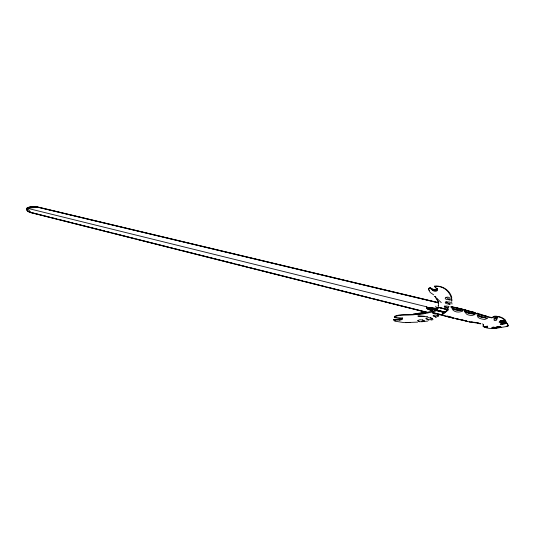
<?xml version="1.0" encoding="UTF-8"?>
<svg xmlns="http://www.w3.org/2000/svg" width="535" height="535" viewBox="0 0 535 535"><rect width="100%" height="100%" fill="white"/><g stroke="black" fill="none" stroke-linecap="round" stroke-linejoin="round"><path stroke-width="0.8" d="M438.687 302.663L37.764 206.965A8.506 3.812 0.1 0 0 27.171 207.921L27.171 208.215A8.506 3.812 0.1 0 0 31.104 212.736L427.793 312.721M402.086 317.924L400.287 318.693L393.807 319.482L393.807 319.883L394.736 321.134L404.085 322.625L417.641 322.123M424.971 311.791L422.663 312.4A37.998 10.138 -7.1 0 1 415.381 313.818C408.673 315.697 401.437 313.457 394.823 316.212L394.322 317.469L400.621 317.91L401.852 318.412L402.34 319.362L400.287 320.124L393.807 319.883L401.016 319.462L402.34 318.686L402.22 318.071M399.484 320.124L399.484 318.827M426.569 306.401L426.589 308.24L427.552 309.19A4.554 2.04 0.1 0 0 428.816 309.645C430.287 310.039 433.103 310.929 432.414 312.942L441.85 315.255L448.597 309.712L439.161 307.391L435.416 308.213L431.043 307.819A4.554 2.04 0.1 0 0 429.498 307.585L426.569 307.906L445.227 312.48M433.029 311.664L431.625 310.38L428.803 309.337A3.819 1.712 0.1 0 1 428.033 309.029L427.271 308.227M435.557 308.327L439.309 307.578L447.755 309.798L444.933 312.119L427.826 307.919L429.465 307.705A3.819 1.712 0.1 0 1 430.454 307.832M429.123 309.424L428.803 309.19A3.819 1.712 0.1 0 1 428.033 308.882L427.819 308.762M447.755 309.798L439.309 307.725L434.748 308.501L430.795 307.906L433.932 308.334M451.801 297.527C449.848 290.037 441.803 285.209 434.433 286.078L437.536 290.003C436.914 292.056 433.651 291.388 432.4 290.231L432.407 289.074L430.18 287.583L428.849 288.231L428.535 289.034L429.431 290.719M432.414 312.942L432.414 311.437M444.378 312.427L441.556 314.888L433.116 312.674L441.556 314.74L444.378 312.427L428.053 308.421M435.791 297.032L434.968 296.337L435.791 297.774A37.998 16.538 14.6 0 1 437.864 301.479L438.433 304.034L438.265 306.909M437.115 289.181L437.115 288.739L437.469 289.783C435.289 291.863 431.738 289.97 430.18 287.984L430.18 287.583C431.738 289.569 435.289 291.461 437.469 289.375L437.536 289.034M444.933 312.119L447.755 309.651M451.935 307.398L451.935 306.822L455.205 307.765M462.835 310.842L451.935 308.374C453.533 312.5 459.445 312.962 462.835 310.842L462.835 310.307M465.062 312.226L464.815 310.862A8.399 3.758 0.1 0 0 474.084 313.878M485.827 326.845C489.351 325.614 486.101 329.466 485.452 326.711M487.184 317.288L487.191 316.499L484.917 315.663A8.399 3.758 0.1 0 1 483.787 315.59M487.265 327.48L487.265 325.955L485.452 327.112M497.236 327.594L491.712 327.794L494.701 328.309L494.373 327.166M497.503 317.208C497.396 321.742 491.505 322.01 495.263 317.088M495.263 316.687L494.768 316.078L493.972 316.486M496.313 320.037L496.313 318.118L494.146 318.566M501.302 327.099L498.62 327.607L498.627 326.852L500.185 326.611M499.937 321.047L504.766 321.401C505.341 318.164 495.122 322.846 500.887 322.525L500.894 320.779L500.406 320.726M502.124 324.658L506.036 323.461L505.214 321.609L505.214 322.19C503.241 321.889 497.015 325.113 502.124 324.658L502.131 322.846M500.887 322.525L504.766 321.615L504.772 320.786L503.241 320.224M433.169 312.694L433.21 312.206M402.387 317.971L402.079 318.579L400.287 319.208L393.807 319.482M449.955 304.288L450.316 302.215L447.013 301.814L445.214 302.609L445.842 303.452L448.845 304.268L449.955 304.288L445.742 301.579M483.085 326.056L483.446 324.678M437.931 308.347L436.941 310.454L433.785 311.758M448.083 308.207L449.005 306.448L446.09 305.973L444.21 306.588L444.545 307.331L447.073 308.153L448.083 308.207L444.578 305.953M437.476 288.753L434.861 289.629L432.407 289.074M497.109 317.643L495.584 318.94L493.999 318.86M438.753 315.884L435.202 315.015L433.617 315.296L433.189 315.951L435.951 317.181L438.753 315.884L437.349 314.981M428.729 319.963L432.414 318.706L428.629 317.603L426.161 318.124L426.194 318.934L428.729 319.963L425.92 318.158M438.105 305.532L438.66 305.351M424.502 321.12C413.936 323.688 418.143 317.074 424.502 321.12L422.396 319.763M433.189 311.845L422.657 313.985A37.998 23.025 8.9 0 1 415.381 314.56C408.62 315.603 401.451 314.125 394.823 316.613L394.322 317.469L395.893 317.409M431.016 320.09L433.076 319.609M506.197 326.337L508.25 325.601L504.973 319.662C501.462 316.526 495.958 315.095 491.685 317.502C478.076 314.727 465.102 308.916 451.272 306.695M494.701 327.5L495.972 327.239M495.972 327.447L494.701 327.708L493.444 327.032M496.6 327.721L494.701 328.109L492.822 327.099M494.701 328.309L497.236 327.808M427.833 307.919L429.465 307.852A3.819 1.712 0.1 0 1 430.454 307.979L430.795 308.053M485.753 326.892L484.014 326.832L485.452 327.514M498.627 327.032L499.964 326.858M500.633 327.179L498.62 327.433L497.61 326.684M421.647 321.789L427.766 321.033M410.138 322.331L405.818 322.679M438.68 302.957L37.764 207.259L27.171 208.215L31.104 212.736M498.5 327.273L500.058 327.139M435.423 306.361L436.139 306.301M497.503 317.603L495.256 317.589M394.322 317.061L395.893 317.008M496.814 316.412L497.503 316.406L495.263 316.185M450.196 299.995L445.996 299.292L445.16 298.45L445.675 297.647C447.601 296.484 450.523 297.166 450.196 299.995L445.983 297.286M502.913 322.839L506.036 322.806M466.607 321.281L466.981 321.288L455.9 318.753L460.388 319.662A8.399 3.758 0.1 0 1 465.289 320.886L469.743 321.99M471.81 311.785L475.207 312.627L464.821 309.899L466.868 310.594M427.779 316.519L417.855 316.038L424.656 316.319M500.894 320.779L504.766 321M501.141 323.18L506.036 323.207L505.214 322.016M498.62 327.607C492.334 326.504 500.372 326.704 501.302 327.346M395.311 320.799L394.128 320.291M471.395 321.843L472.9 322.083M474.411 322.324L475.923 322.572M459.471 308.635L462.835 309.377L454.536 307.418M477.487 322.832L479.106 323.12M465.47 320.773L466.948 321.047M456.188 308.033L458.334 308.427M464.734 320.639L442.311 315.309M450.477 306.916C464.574 309.183 477.822 315.041 491.685 317.904C495.958 315.496 501.462 316.927 504.966 320.064L505.608 321.836L507.782 324.498L508.25 326.002L507.735 326.424C499.703 327.266 490.655 330.617 483.085 326.464L483.613 324.538L482.376 323.942M438.68 302.81L37.764 207.112A8.506 3.812 0.1 0 0 27.171 208.068A8.506 3.812 0.1 0 0 31.104 212.589L427.793 312.574M427.826 307.772L444.933 311.972M427.271 308.374L444.378 312.574M427.151 306.923L27.171 208.215A8.506 3.812 0.1 0 1 37.764 207.259M31.913 212.642L39.202 214.482M40.82 214.889L43.248 215.505M44.866 215.913L49.728 217.136M51.347 217.544L56.202 218.768M57.82 219.176L73.201 223.055M74.82 223.463L104.773 231.013M106.398 231.421L111.253 232.645M112.872 233.053L117.727 234.276M119.352 234.684L134.733 238.563M136.351 238.971L168.732 247.13M170.351 247.538L172.778 248.153M174.397 248.561L179.258 249.785M180.877 250.193L196.258 254.065M197.876 254.473L234.31 263.661M235.928 264.069L240.783 265.293M242.402 265.701L247.264 266.925M248.882 267.333L257.783 269.573M259.401 269.981L302.308 280.801M303.927 281.209L308.789 282.433M310.407 282.841L319.315 285.081M320.933 285.489L325.788 286.713M327.407 287.121L363.84 296.303M365.459 296.718L370.314 297.941M371.932 298.349L380.84 300.59M382.458 300.998L387.313 302.221M388.932 302.629L427.793 312.427M446.986 315.964L451.527 317.148M445.729 316.212L453.794 318.272L443.201 315.55M429.123 309.277L432.099 310.527L433.163 312.005M464.815 311.423L475.2 314.526L471.823 315.53A8.399 3.758 0.1 0 1 466.854 314.339L465.116 312.407M504.612 322.117L506.036 322.551M487.191 316.499L477.253 313.189L477.855 313.376A8.399 3.758 0.1 0 0 478.37 313.838M433.718 294.885L430.227 292.491L428.535 289.435L428.849 288.632L430.18 287.984L432.4 290.231M433.143 315.376L435.951 317.181M430.307 317.355L432.414 318.706M417.574 320.385L419.661 321.729M436.045 287.837L434.433 286.479C443.542 285.342 451.132 291.956 451.794 301.272M441.288 302.643L436.874 298.39M434.968 296.337L435.791 297.199M505.214 321.435L505.929 322.404M506.036 323.461L505.214 322.19M504.358 320.371L504.766 321.615M438.339 301.419L438.439 301.874M451.614 298.37L452.001 300.302M451.607 302.121L451.995 304.047M433.163 311.858L433.21 312.353M434.962 296.29L435.791 297.6A38.774 17.367 0.1 0 1 437.864 300.891M31.104 212.442A8.506 3.812 0.1 0 1 30.281 212.208M29.525 211.927A8.506 3.812 0.1 0 1 27.171 207.921M460.608 310.113A8.399 3.758 0.1 0 1 452.864 308.327M460.608 310.514A8.399 3.758 0.1 0 1 452.329 308.28M431.417 311.123A38.774 17.367 0.1 0 1 415.381 314.386L413.321 314.54L413.321 314.139L415.381 313.985A38.774 17.367 0.1 0 0 426.469 312.173M438.232 302.021A38.774 17.367 0.1 0 1 438.433 303.158M483.78 317.262A8.399 3.758 0.1 0 1 478.37 315.51M486.054 317.75A8.399 3.758 0.1 0 1 477.849 315.456M438.232 301.613A38.774 17.367 0.1 0 1 438.433 302.75M472.947 313.497A8.399 3.758 0.1 0 1 465.116 310.955M470.693 311.671A8.399 3.758 0.1 0 1 469.623 311.49M487.184 318.472L484.904 319.415A8.399 3.758 0.1 0 1 477.849 317.128L477.247 315.349L487.184 318.472M480.778 323.742L479.648 323.742A8.399 3.758 0.1 0 0 471.549 322.311L469.376 321.816L480.778 323.742"/></g></svg>
